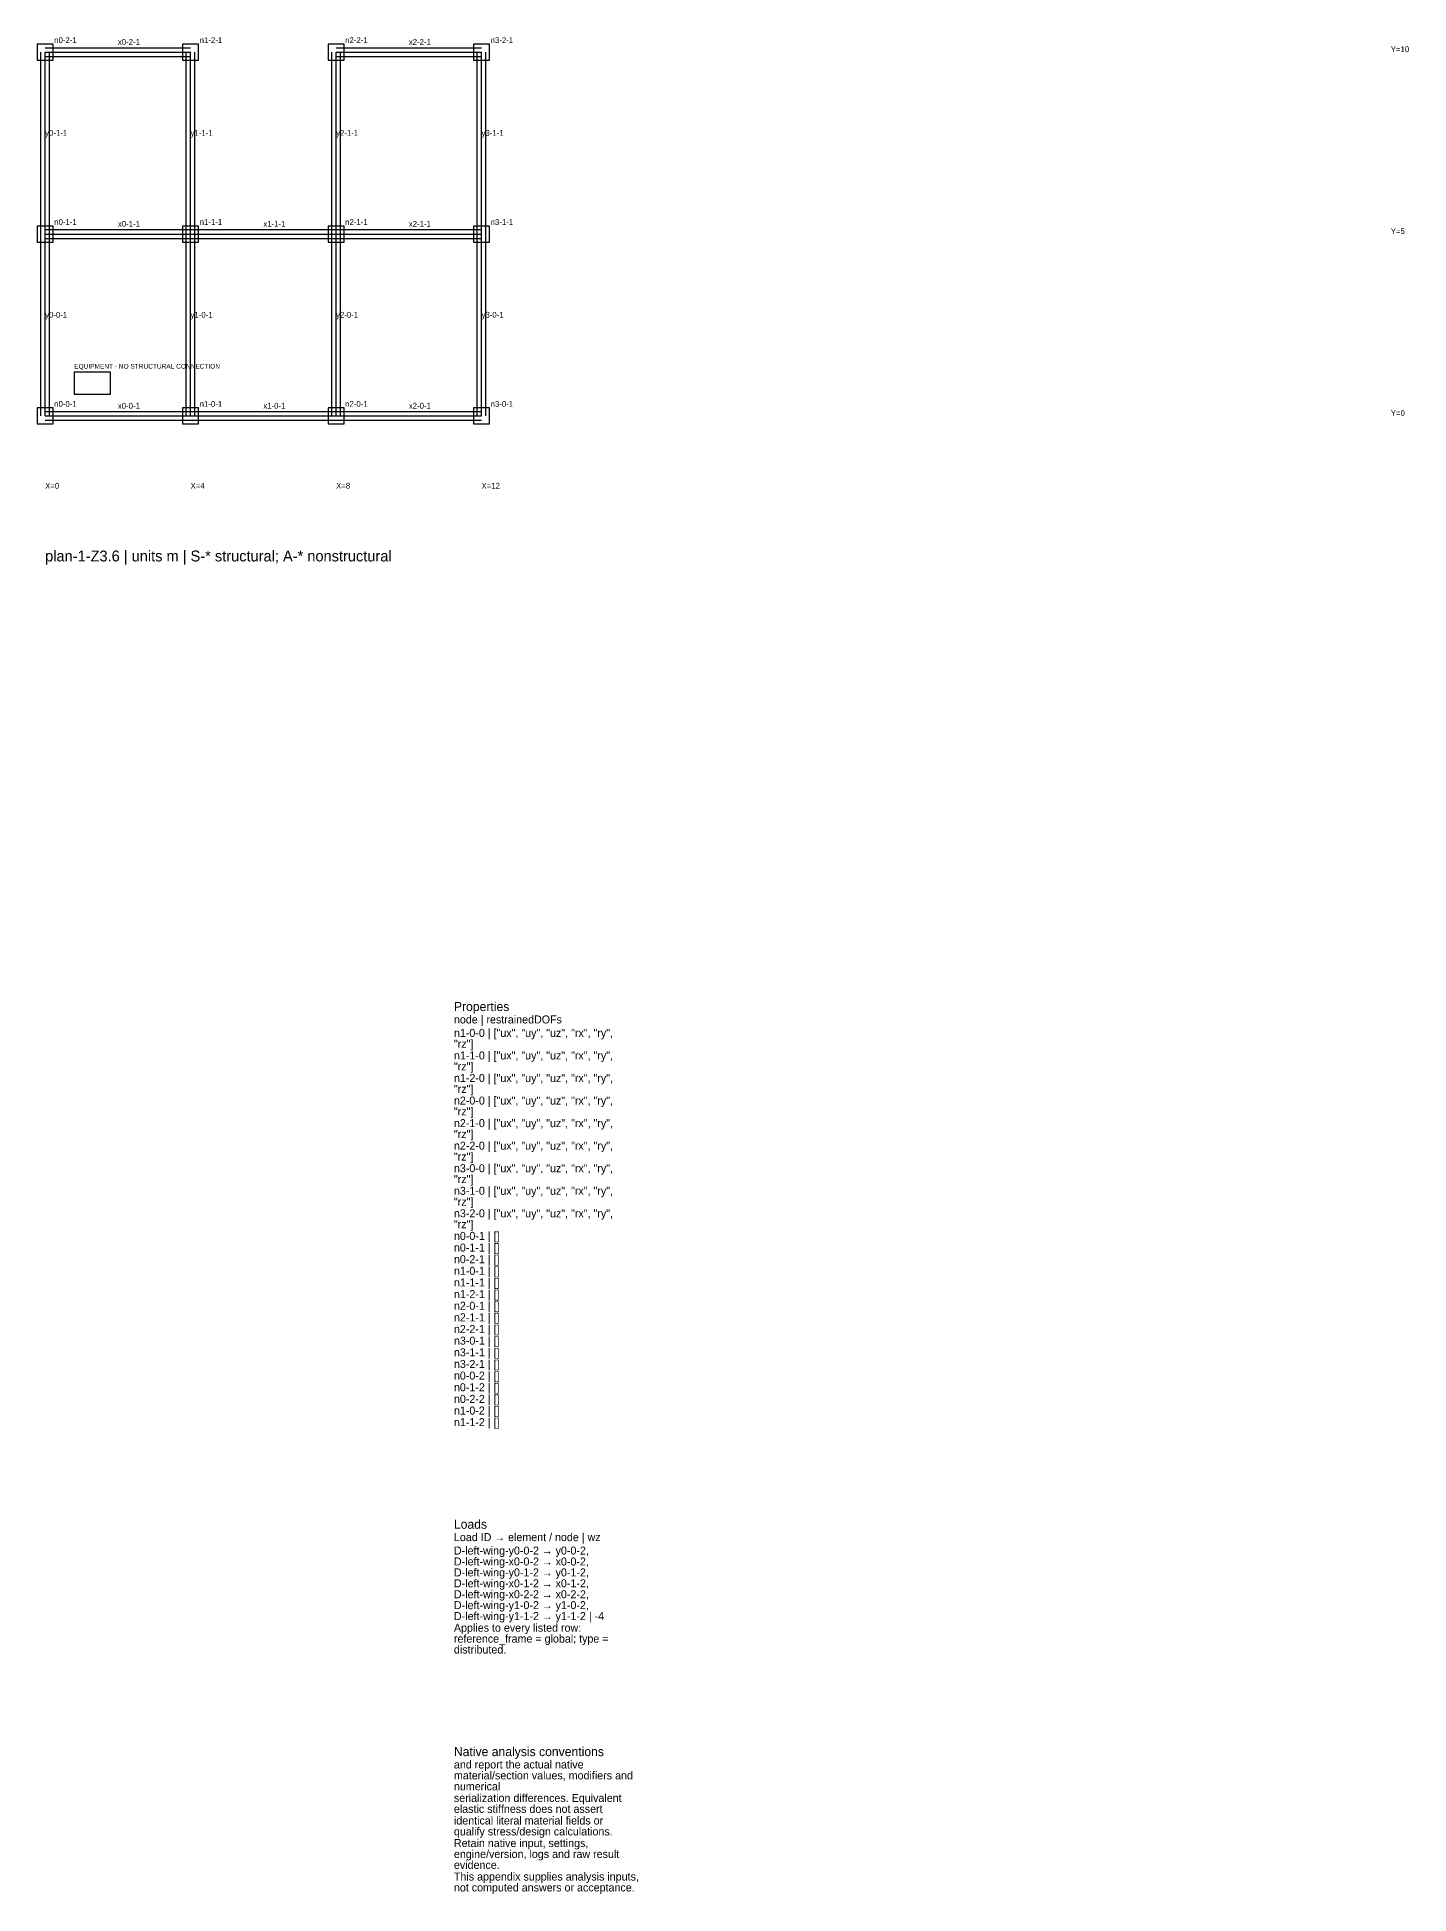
# Model space of a CAD drawing. Extents: x -3 to 372, y -46 to 10.
# Drawn here: x 39.8 to 77.5, y -40.6 to 10.4 of the extents above; entities that cross this region are included whole.
import ezdxf

# ---------------------------------------------------------------- set-up
doc = ezdxf.new("R2010")
doc.units = 0

msp = doc.modelspace()

# ---------------------------------------------------------------- linework, layer by layer
at = {"layer": 'A-COLUMN'}
for p, q in [((40.22, 10.22), (39.78, 10.22)), ((39.78, 10.22), (39.78, 9.78)), ((40.22, 9.78), (40.22, 10.22)), ((44.22, 10.22), (43.78, 10.22)), ((43.78, 10.22), (43.78, 9.78)), ((44.22, 9.78), (44.22, 10.22)), ((48.22, 10.22), (47.78, 10.22)), ((47.78, 10.22), (47.78, 9.78)), ((48.22, 9.78), (48.22, 10.22)), ((52.22, 10.22), (51.78, 10.22)), ((51.78, 10.22), (51.78, 9.78)), ((52.22, 9.78), (52.22, 10.22)), ((39.78, 9.78), (40.22, 9.78)), ((43.78, 9.78), (44.22, 9.78)), ((47.78, 9.78), (48.22, 9.78)), ((51.78, 9.78), (52.22, 9.78)), ((40.22, 5.22), (39.78, 5.22)), ((39.78, 5.22), (39.78, 4.78)), ((40.22, 4.78), (40.22, 5.22)), ((44.22, 5.22), (43.78, 5.22)), ((43.78, 5.22), (43.78, 4.78)), ((44.22, 4.78), (44.22, 5.22)), ((48.22, 5.22), (47.78, 5.22)), ((47.78, 5.22), (47.78, 4.78)), ((48.22, 4.78), (48.22, 5.22)), ((52.22, 5.22), (51.78, 5.22)), ((51.78, 5.22), (51.78, 4.78)), ((52.22, 4.78), (52.22, 5.22)), ((39.78, 4.78), (40.22, 4.78)), ((43.78, 4.78), (44.22, 4.78)), ((47.78, 4.78), (48.22, 4.78)), ((51.78, 4.78), (52.22, 4.78)), ((40.22, 0.22), (39.78, 0.22)), ((39.78, 0.22), (39.78, -0.22)), ((40.22, -0.22), (40.22, 0.22)), ((44.22, 0.22), (43.78, 0.22)), ((43.78, 0.22), (43.78, -0.22)), ((44.22, -0.22), (44.22, 0.22)), ((48.22, 0.22), (47.78, 0.22)), ((47.78, 0.22), (47.78, -0.22)), ((48.22, -0.22), (48.22, 0.22)), ((52.22, 0.22), (51.78, 0.22)), ((51.78, 0.22), (51.78, -0.22)), ((52.22, -0.22), (52.22, 0.22)), ((39.78, -0.22), (40.22, -0.22)), ((43.78, -0.22), (44.22, -0.22)), ((47.78, -0.22), (48.22, -0.22)), ((51.78, -0.22), (52.22, -0.22))]:
    msp.add_line(p, q, dxfattribs=at)
at = {"layer": 'A-EQUIPMENT'}
for p, q in [((41.8, 1.2), (40.8, 1.2)), ((40.8, 1.2), (40.8, 0.6)), ((41.8, 0.6), (41.8, 1.2)), ((40.8, 0.6), (41.8, 0.6))]:
    msp.add_line(p, q, dxfattribs=at)
at = {"layer": 'A-WALL'}
for p, q in [((39.88, 5), (39.88, 10)), ((40, 10.12), (44, 10.12)), ((40, 9.88), (44, 9.88)), ((40.12, 5), (40.12, 10)), ((43.88, 5), (43.88, 10)), ((44.12, 5), (44.12, 10)), ((47.88, 5), (47.88, 10)), ((48, 10.12), (52, 10.12)), ((48, 9.88), (52, 9.88)), ((48.12, 5), (48.12, 10)), ((51.88, 5), (51.88, 10)), ((52.12, 5), (52.12, 10)), ((40, 5.12), (44, 5.12)), ((44, 5.12), (48, 5.12)), ((48, 5.12), (52, 5.12)), ((39.88, 0), (39.88, 5)), ((40, 4.88), (44, 4.88)), ((40.12, 0), (40.12, 5)), ((43.88, 0), (43.88, 5)), ((44, 4.88), (48, 4.88)), ((44.12, 0), (44.12, 5)), ((47.88, 0), (47.88, 5)), ((48, 4.88), (52, 4.88)), ((48.12, 0), (48.12, 5)), ((51.88, 0), (51.88, 5)), ((52.12, 0), (52.12, 5)), ((40, 0.12), (44, 0.12)), ((44, 0.12), (48, 0.12)), ((48, 0.12), (52, 0.12)), ((40, -0.12), (44, -0.12)), ((44, -0.12), (48, -0.12)), ((48, -0.12), (52, -0.12))]:
    msp.add_line(p, q, dxfattribs=at)
at = {"layer": 'S-BEAM'}
for p, q in [((40, 5), (40, 10)), ((40, 10), (44, 10)), ((44, 5), (44, 10)), ((48, 5), (48, 10)), ((48, 10), (52, 10)), ((52, 5), (52, 10)), ((40, 0), (40, 5)), ((40, 5), (44, 5)), ((44, 0), (44, 5)), ((44, 5), (48, 5)), ((48, 0), (48, 5)), ((48, 5), (52, 5)), ((52, 0), (52, 5)), ((40, 0), (44, 0)), ((44, 0), (48, 0)), ((48, 0), (52, 0))]:
    msp.add_line(p, q, dxfattribs=at)

# ---------------------------------------------------------------- texts
at = {"layer": 'A-CLEAN-NOTES'}
for s, height, p in [('Properties', 0.25, (51.24, -16.36)), ('node | restrainedDOFs', 0.22, (51.24, -16.7)), ('n1-0-0 | ["ux", "uy", "uz", "rx", "ry",', 0.22, (51.24, -17.07)), ('"rz"]', 0.22, (51.24, -17.37)), ('"rz"]', 0.22, (51.24, -17.99)), ('n1-1-0 | ["ux", "uy", "uz", "rx", "ry",', 0.22, (51.24, -17.69)), ('n1-2-0 | ["ux", "uy", "uz", "rx", "ry",', 0.22, (51.24, -18.31)), ('"rz"]', 0.22, (51.24, -18.61)), ('n2-0-0 | ["ux", "uy", "uz", "rx", "ry",', 0.22, (51.24, -18.93)), ('"rz"]', 0.22, (51.24, -19.23)), ('n2-1-0 | ["ux", "uy", "uz", "rx", "ry",', 0.22, (51.24, -19.55)), ('"rz"]', 0.22, (51.24, -19.85)), ('"rz"]', 0.22, (51.24, -20.47)), ('n2-2-0 | ["ux", "uy", "uz", "rx", "ry",', 0.22, (51.24, -20.17)), ('"rz"]', 0.22, (51.24, -21.09)), ('n3-0-0 | ["ux", "uy", "uz", "rx", "ry",', 0.22, (51.24, -20.79)), ('n3-1-0 | ["ux", "uy", "uz", "rx", "ry",', 0.22, (51.24, -21.41)), ('"rz"]', 0.22, (51.24, -21.71)), ('n3-2-0 | ["ux", "uy", "uz", "rx", "ry",', 0.22, (51.24, -22.03)), ('"rz"]', 0.22, (51.24, -22.33)), ('n0-0-1 | []', 0.22, (51.24, -22.65)), ('n0-1-1 | []', 0.22, (51.24, -22.97)), ('n0-2-1 | []', 0.22, (51.24, -23.29)), ('n1-0-1 | []', 0.22, (51.24, -23.61)), ('n1-1-1 | []', 0.22, (51.24, -23.93)), ('n1-2-1 | []', 0.22, (51.24, -24.25)), ('n2-0-1 | []', 0.22, (51.24, -24.57)), ('n2-1-1 | []', 0.22, (51.24, -24.89)), ('n2-2-1 | []', 0.22, (51.24, -25.21)), ('n3-0-1 | []', 0.22, (51.24, -25.53)), ('n3-1-1 | []', 0.22, (51.24, -25.85)), ('n3-2-1 | []', 0.22, (51.24, -26.17)), ('n0-0-2 | []', 0.22, (51.24, -26.49)), ('n0-1-2 | []', 0.22, (51.24, -26.81)), ('n0-2-2 | []', 0.22, (51.24, -27.13)), ('n1-0-2 | []', 0.22, (51.24, -27.45)), ('n1-1-2 | []', 0.22, (51.24, -27.77)), ('Loads', 0.25, (51.24, -30.59)), ('Load ID → element / node | wz', 0.22, (51.24, -30.93)), ('D-left-wing-y0-0-2 → y0-0-2,', 0.22, (51.24, -31.3)), ('D-left-wing-x0-0-2 → x0-0-2,', 0.22, (51.24, -31.6)), ('D-left-wing-y0-1-2 → y0-1-2,', 0.22, (51.24, -31.9)), ('D-left-wing-x0-1-2 → x0-1-2,', 0.22, (51.24, -32.2)), ('D-left-wing-x0-2-2 → x0-2-2,', 0.22, (51.24, -32.5)), ('D-left-wing-y1-0-2 → y1-0-2,', 0.22, (51.24, -32.8)), ('D-left-wing-y1-1-2 → y1-1-2 | -4', 0.22, (51.24, -33.1)), ('Applies to every listed row:', 0.22, (51.24, -33.42)), ('reference_frame = global; type =', 0.22, (51.24, -33.72)), ('distributed.', 0.22, (51.24, -34.02)), ('Native analysis conventions', 0.25, (51.24, -36.84)), ('and report the actual native', 0.22, (51.24, -37.18)), ('material/section values, modifiers and', 0.22, (51.24, -37.48)), ('numerical', 0.22, (51.24, -37.78)), ('serialization differences. Equivalent', 0.22, (51.24, -38.1)), ('elastic stiffness does not assert', 0.22, (51.24, -38.4)), ('qualify stress/design calculations.', 0.22, (51.24, -39.02)), ('identical literal material fields or', 0.22, (51.24, -38.72)), ('Retain native input, settings,', 0.22, (51.24, -39.34)), ('engine/version, logs and raw result', 0.22, (51.24, -39.64)), ('evidence.', 0.22, (51.24, -39.94)), ('This appendix supplies analysis inputs,', 0.22, (51.24, -40.26)), ('not computed answers or acceptance.', 0.22, (51.24, -40.56))]:
    msp.add_text(s, height=height, dxfattribs=at).set_placement(p)
at = {"layer": 'A-DIM'}
for s, p in [('Y=10', (77, 10)), ('Y=5', (77, 5)), ('Y=0', (77, 0)), ('X=0', (40, -2)), ('X=4', (44, -2)), ('X=8', (48, -2)), ('X=12', (52, -2))]:
    msp.add_text(s, height=0.16, dxfattribs=at).set_placement(p)
at = {"layer": 'A-EQUIPMENT-TAG'}
msp.add_text('EQUIPMENT - NO STRUCTURAL CONNECTION', height=0.13, dxfattribs=at).set_placement((40.8, 1.3))
at = {"layer": 'ANNOTATION'}
msp.add_text('plan-1-Z3.6 | units m | S-* structural; A-* nonstructural', height=0.3, dxfattribs=at).set_placement((40, -4))
at = {"layer": 'S-MEMBER-TAG'}
for s, p in [('x0-2-1', (42, 10.2)), ('x2-2-1', (50, 10.2)), ('y0-1-1', (40, 7.7)), ('y1-1-1', (44, 7.7)), ('y2-1-1', (48, 7.7)), ('y3-1-1', (52, 7.7)), ('x0-1-1', (42, 5.2)), ('x1-1-1', (46, 5.2)), ('x2-1-1', (50, 5.2)), ('y0-0-1', (40, 2.7)), ('y1-0-1', (44, 2.7)), ('y2-0-1', (48, 2.7)), ('y3-0-1', (52, 2.7)), ('x0-0-1', (42, 0.2)), ('x1-0-1', (46, 0.2)), ('x2-0-1', (50, 0.2))]:
    msp.add_text(s, height=0.16, dxfattribs=at).set_placement(p)
at = {"layer": 'S-NODE-TAG'}
for s, p in [('n0-2-1', (40.25, 10.25)), ('n1-2-1', (44.25, 10.25)), ('n2-2-1', (48.25, 10.25)), ('n3-2-1', (52.25, 10.25)), ('n0-1-1', (40.25, 5.25)), ('n1-1-1', (44.25, 5.25)), ('n2-1-1', (48.25, 5.25)), ('n3-1-1', (52.25, 5.25)), ('n0-0-1', (40.25, 0.25)), ('n1-0-1', (44.25, 0.25)), ('n2-0-1', (48.25, 0.25)), ('n3-0-1', (52.25, 0.25))]:
    msp.add_text(s, height=0.16, dxfattribs=at).set_placement(p)

doc.saveas('drawing.dxf')
